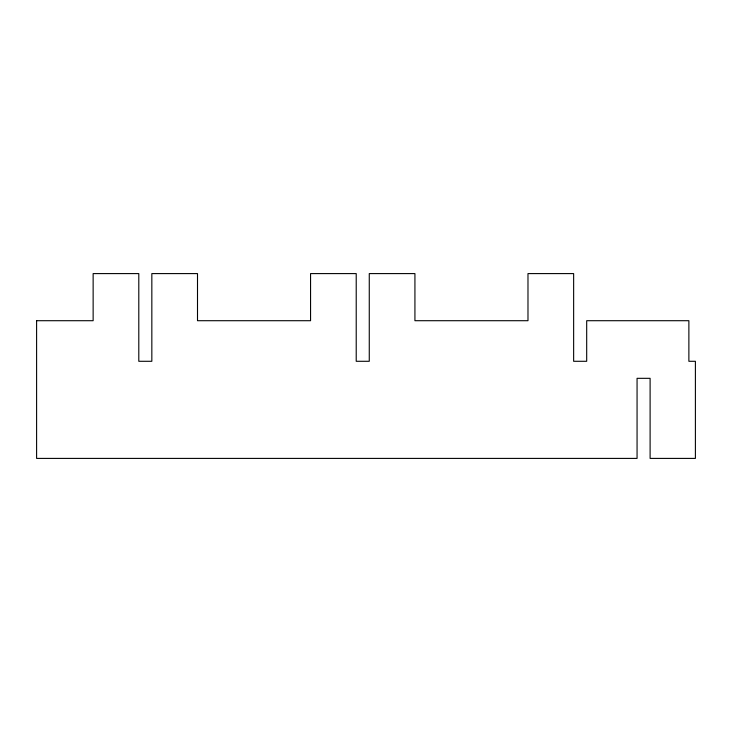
<?xml version="1.0" encoding="UTF-8"?>
<svg xmlns="http://www.w3.org/2000/svg" width="732" height="732" viewBox="0 0 732 732"><rect width="100%" height="100%" fill="white"/><g stroke="black" fill="none" stroke-linecap="round" stroke-linejoin="round"><path stroke-width="1.1" d="M36.6 320.708L36.6 458.406L637.06 458.406L637.06 378.325L650.108 378.325L650.108 458.406L695.4 458.406L695.4 361.288L688.876 361.288L688.876 320.708L586.689 320.708L586.689 361.288L573.641 361.288L573.641 273.594L527.982 273.594L527.982 320.708L414.925 320.708L414.925 273.594L369.267 273.594L369.267 361.288L356.219 361.288L356.219 273.594L310.56 273.594L310.56 320.708L197.503 320.708L197.503 273.594L151.835 273.594L151.835 361.288L138.796 361.288L138.796 273.594L93.138 273.594L93.138 320.708L36.6 320.708"/></g></svg>
